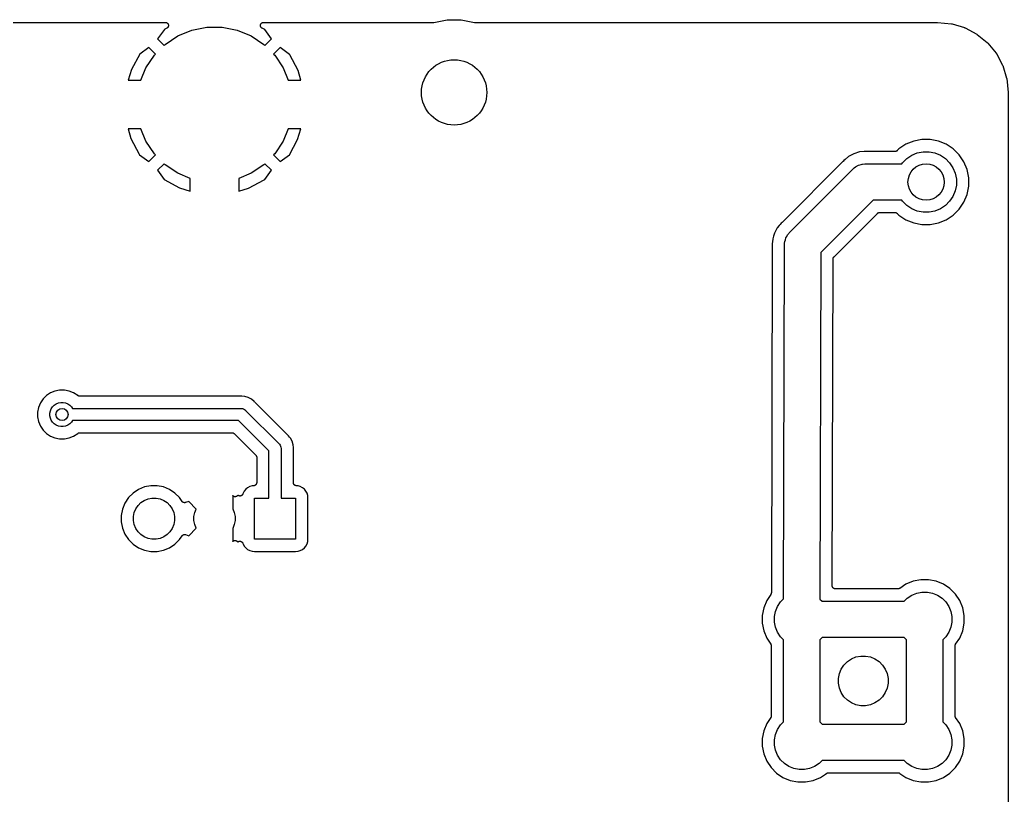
# Model space of a CAD drawing. Extents: x 60.5 to 144.4, y -115.5 to -60.5.
# Drawn here: x 103.55 to 144.39, y -92.52 to -60.5 of the extents above; entities that cross this region are included whole.
import ezdxf

# ---------------------------------------------------------------- set-up
doc = ezdxf.new("R2010")
doc.units = 0
doc.header["$MEASUREMENT"] = 0
doc.layers.add('BLACK', color=7, linetype='CONTINUOUS')

msp = doc.modelspace()

# ---------------------------------------------------------------- linework, layer by layer
at = {"layer": 'BLACK', "linetype": 'CONTINUOUS'}
for p, q in [((88.6239, -60.608), (109.569, -60.608)), ((109.629, -60.8474), (109.544, -60.8917)), ((109.569, -60.608), (109.571, -60.608)), ((109.571, -60.608), (109.578, -60.6087)), ((109.578, -60.6087), (109.584, -60.6089)), ((109.584, -60.6089), (109.59, -60.6101)), ((109.59, -60.6101), (109.596, -60.6108)), ((109.596, -60.6108), (109.602, -60.6127)), ((109.602, -60.6127), (109.608, -60.6141)), ((109.608, -60.6141), (109.614, -60.6165)), ((109.614, -60.6165), (109.619, -60.6183)), ((109.619, -60.6183), (109.625, -60.6214)), ((109.625, -60.6214), (109.631, -60.624)), ((109.634, -60.8438), (109.629, -60.8474)), ((109.631, -60.624), (109.636, -60.6273)), ((109.64, -60.8408), (109.634, -60.8438)), ((109.636, -60.6273), (109.641, -60.6302)), ((109.644, -60.837), (109.64, -60.8408)), ((109.641, -60.6302), (109.646, -60.6344)), ((109.649, -60.8337), (109.644, -60.837)), ((109.646, -60.6344), (109.651, -60.638)), ((109.654, -60.8292), (109.649, -60.8337)), ((109.651, -60.638), (109.656, -60.6423)), ((109.659, -60.8251), (109.654, -60.8292)), ((109.656, -60.6423), (109.66, -60.6461)), ((109.663, -60.8205), (109.659, -60.8251)), ((109.66, -60.6461), (109.664, -60.6512)), ((109.667, -60.8164), (109.663, -60.8205)), ((109.664, -60.6512), (109.669, -60.6558)), ((109.671, -60.811), (109.667, -60.8164)), ((109.669, -60.6558), (109.672, -60.6608)), ((109.675, -60.806), (109.671, -60.811)), ((109.672, -60.6608), (109.676, -60.6655)), ((109.678, -60.8008), (109.675, -60.806)), ((109.676, -60.6655), (109.679, -60.6712)), ((109.681, -60.7959), (109.678, -60.8008)), ((109.679, -60.6712), (109.682, -60.6766)), ((109.683, -60.7899), (109.681, -60.7959)), ((109.682, -60.6766), (109.684, -60.6821)), ((109.687, -60.7842), (109.683, -60.7899)), ((109.684, -60.6821), (109.687, -60.6874)), ((109.687, -60.6874), (109.689, -60.6936)), ((109.688, -60.7785), (109.687, -60.7842)), ((109.691, -60.7731), (109.688, -60.7785)), ((109.689, -60.6936), (109.691, -60.6996)), ((109.691, -60.6996), (109.693, -60.7055)), ((109.692, -60.7667), (109.691, -60.7731)), ((109.694, -60.7605), (109.692, -60.7667)), ((109.693, -60.7055), (109.694, -60.7112)), ((109.694, -60.7112), (109.695, -60.7177)), ((109.696, -60.7488), (109.694, -60.7546)), ((109.694, -60.7546), (109.694, -60.7605)), ((109.695, -60.7177), (109.696, -60.724)), ((109.696, -60.724), (109.696, -60.73)), ((109.696, -60.73), (109.696, -60.7359)), ((109.696, -60.7359), (109.696, -60.7423)), ((109.696, -60.7423), (109.696, -60.7488)), ((110.667, -60.923), (111.285, -60.8)), ((111.285, -60.8), (111.915, -60.8)), ((111.915, -60.8), (112.533, -60.923)), ((113.497, -60.7341), (113.498, -60.7274)), ((113.497, -60.7398), (113.497, -60.7341)), ((113.497, -60.7454), (113.497, -60.7398)), ((113.499, -60.7521), (113.497, -60.7454)), ((113.498, -60.7207), (113.499, -60.7151)), ((113.498, -60.7274), (113.498, -60.7207)), ((113.499, -60.7095), (113.501, -60.703)), ((113.499, -60.7151), (113.499, -60.7095)), ((113.499, -60.7588), (113.499, -60.7521)), ((113.501, -60.7642), (113.499, -60.7588)), ((113.501, -60.703), (113.503, -60.6964)), ((113.502, -60.7698), (113.501, -60.7642)), ((113.504, -60.7761), (113.502, -60.7698)), ((113.503, -60.6964), (113.505, -60.6912)), ((113.506, -60.7826), (113.504, -60.7761)), ((113.505, -60.6912), (113.507, -60.6858)), ((113.509, -60.7876), (113.506, -60.7826)), ((113.507, -60.6858), (113.51, -60.6799)), ((113.511, -60.7929), (113.509, -60.7876)), ((113.51, -60.6799), (113.513, -60.6736)), ((113.514, -60.7986), (113.511, -60.7929)), ((113.513, -60.6736), (113.516, -60.669)), ((113.518, -60.8045), (113.514, -60.7986)), ((113.516, -60.669), (113.519, -60.664)), ((113.521, -60.809), (113.518, -60.8045)), ((113.519, -60.664), (113.523, -60.6588)), ((113.524, -60.8137), (113.521, -60.809)), ((113.523, -60.6588), (113.527, -60.6532)), ((113.529, -60.8186), (113.524, -60.8137)), ((113.527, -60.6532), (113.531, -60.6493)), ((113.533, -60.8239), (113.529, -60.8186)), ((113.531, -60.6493), (113.534, -60.6449)), ((113.537, -60.8275), (113.533, -60.8239)), ((113.534, -60.6449), (113.54, -60.6406)), ((113.541, -60.8316), (113.537, -60.8275)), ((113.54, -60.6406), (113.544, -60.6359)), ((113.547, -60.8355), (113.541, -60.8316)), ((113.544, -60.6359), (113.549, -60.6328)), ((113.552, -60.8398), (113.547, -60.8355)), ((113.549, -60.6328), (113.554, -60.6292)), ((113.557, -60.8425), (113.552, -60.8398)), ((113.554, -60.6292), (113.56, -60.6261)), ((113.562, -60.8458), (113.557, -60.8425)), ((113.56, -60.6261), (113.565, -60.6224)), ((113.563, -60.8466), (113.562, -60.8458)), ((113.676, -60.9075), (113.563, -60.8466)), ((113.565, -60.6224), (113.57, -60.6202)), ((113.57, -60.6202), (113.575, -60.6176)), ((113.575, -60.6176), (113.582, -60.6156)), ((113.582, -60.6156), (113.588, -60.6131)), ((113.588, -60.6131), (113.594, -60.6121)), ((113.594, -60.6121), (113.599, -60.6104)), ((113.599, -60.6104), (113.606, -60.6098)), ((113.606, -60.6098), (113.613, -60.6085)), ((113.613, -60.6085), (113.618, -60.6086)), ((113.618, -60.6086), (113.624, -60.608)), ((113.624, -60.608), (120.662, -60.608)), ((120.662, -60.608), (121.205, -60.5)), ((121.205, -60.5), (121.795, -60.5)), ((121.795, -60.5), (122.338, -60.608)), ((122.338, -60.608), (141.464, -60.608)), ((141.464, -60.608), (141.466, -60.608)), ((141.466, -60.608), (141.471, -60.6086)), ((141.471, -60.6086), (141.476, -60.6086)), ((141.476, -60.6086), (142.049, -60.6647)), ((142.049, -60.6647), (142.051, -60.6649)), ((142.051, -60.6649), (142.062, -60.6673)), ((142.062, -60.6673), (142.073, -60.6695)), ((142.073, -60.6695), (142.589, -60.8253)), ((142.589, -60.8253), (142.591, -60.8258)), ((142.591, -60.8258), (142.601, -60.8304)), ((142.601, -60.8304), (142.612, -60.8348)), ((142.612, -60.8348), (143.088, -61.0878)), ((109.528, -60.9027), (109.246, -61.2865)), ((109.544, -60.8917), (109.528, -60.9027)), ((109.56, -61.5144), (110.084, -61.1642)), ((110.084, -61.1642), (110.667, -60.923)), ((112.533, -60.923), (113.116, -61.1642)), ((113.116, -61.1642), (113.64, -61.5144)), ((113.954, -61.2865), (113.676, -60.9075)), ((143.088, -61.0878), (143.089, -61.0886)), ((143.089, -61.0886), (143.099, -61.0951)), ((143.099, -61.0951), (143.108, -61.1015)), ((143.108, -61.1015), (143.526, -61.4421)), ((108.886, -61.6457), (108.508, -61.9244)), ((109.158, -61.9169), (108.886, -61.6457)), ((109.246, -61.2865), (109.517, -61.5577)), ((109.517, -61.5577), (109.56, -61.5144)), ((113.64, -61.5144), (113.683, -61.5577)), ((113.683, -61.5577), (113.954, -61.2865)), ((114.314, -61.6457), (114.042, -61.9169)), ((114.697, -61.928), (114.314, -61.6457)), ((143.526, -61.4421), (143.527, -61.4433)), ((143.527, -61.4433), (143.536, -61.4515)), ((143.536, -61.4515), (143.544, -61.4596)), ((143.544, -61.4596), (143.887, -61.8748)), ((108.508, -61.9244), (108.167, -62.5525)), ((108.764, -62.4842), (109.114, -61.9601)), ((109.114, -61.9601), (109.158, -61.9169)), ((114.042, -61.9169), (114.086, -61.9601)), ((114.086, -61.9601), (114.436, -62.4842)), ((114.708, -61.9444), (114.697, -61.928)), ((115.051, -62.5959), (114.708, -61.9444)), ((143.887, -61.8748), (143.887, -61.8748)), ((143.887, -61.8748), (143.887, -61.8749)), ((143.887, -61.8749), (143.888, -61.8762)), ((143.888, -61.8762), (143.895, -61.8859)), ((143.895, -61.8859), (143.901, -61.8954)), ((143.901, -61.8954), (144.157, -62.3695)), ((144.157, -62.3695), (144.158, -62.371)), ((144.158, -62.371), (144.163, -62.3818)), ((144.163, -62.3818), (144.167, -62.3923)), ((144.167, -62.3923), (144.326, -62.9072)), ((108.167, -62.5525), (108.028, -63)), ((108.551, -63), (108.764, -62.4842)), ((114.436, -62.4842), (114.649, -63)), ((115.171, -63), (115.051, -62.5959)), ((108.028, -63), (108.551, -63)), ((114.649, -63), (115.171, -63)), ((144.326, -62.9072), (144.327, -62.9089)), ((144.327, -62.9089), (144.329, -62.9202)), ((144.329, -62.9202), (144.331, -62.9315)), ((144.331, -62.9315), (144.391, -63.5016)), ((144.391, -63.5016), (144.391, -63.5034)), ((144.391, -63.5034), (144.391, -63.5092)), ((144.391, -63.5092), (144.392, -63.5149)), ((144.392, -63.5149), (144.392, -112.464)), ((108.029, -65), (108.149, -65.4041)), ((108.551, -65), (108.029, -65)), ((108.764, -65.5158), (108.551, -65)), ((114.649, -65), (114.436, -65.5158)), ((115.172, -65), (114.649, -65)), ((115.033, -65.4475), (115.172, -65)), ((108.149, -65.4041), (108.492, -66.0556)), ((109.114, -66.0399), (108.764, -65.5158)), ((114.436, -65.5158), (114.086, -66.0399)), ((114.692, -66.0756), (115.033, -65.4475)), ((140.167, -65.6421), (139.879, -65.8345)), ((140.487, -65.5096), (140.167, -65.6421)), ((140.827, -65.442), (140.487, -65.5096)), ((141.173, -65.442), (140.827, -65.442)), ((141.513, -65.5096), (141.173, -65.442)), ((141.833, -65.6421), (141.513, -65.5096)), ((142.121, -65.8345), (141.833, -65.6421)), ((108.492, -66.0556), (108.503, -66.072)), ((108.503, -66.072), (108.886, -66.3543)), ((108.886, -66.3543), (109.158, -66.0831)), ((109.158, -66.0831), (109.114, -66.0399)), ((114.086, -66.0399), (114.042, -66.0831)), ((114.042, -66.0831), (114.314, -66.3543)), ((114.314, -66.3543), (114.692, -66.0756)), ((137.798, -66.1489), (137.649, -66.2707)), ((138.016, -66.0321), (137.798, -66.1489)), ((138.253, -65.9602), (138.016, -66.0321)), ((138.444, -65.9414), (138.253, -65.9602)), ((138.5, -65.9359), (138.444, -65.9414)), ((138.444, -65.9414), (138.444, -65.9414)), ((138.444, -65.9414), (138.444, -65.9414)), ((138.556, -65.9414), (138.5, -65.9359)), ((138.561, -65.9414), (138.556, -65.9414)), ((138.566, -65.942), (138.561, -65.9414)), ((138.568, -65.942), (138.566, -65.942)), ((139.719, -65.942), (138.568, -65.942)), ((139.731, -65.9409), (139.719, -65.942)), ((139.743, -65.9398), (139.731, -65.9409)), ((139.744, -65.9396), (139.743, -65.9396)), ((139.743, -65.9396), (139.743, -65.9398)), ((139.755, -65.9362), (139.744, -65.9396)), ((139.766, -65.9329), (139.755, -65.9362)), ((139.767, -65.9326), (139.766, -65.9329)), ((139.768, -65.9324), (139.767, -65.9326)), ((139.778, -65.9269), (139.768, -65.9324)), ((139.788, -65.9215), (139.778, -65.9269)), ((139.789, -65.9211), (139.788, -65.9215)), ((139.799, -65.9134), (139.789, -65.9208)), ((139.789, -65.9208), (139.789, -65.9211)), ((139.808, -65.906), (139.799, -65.9134)), ((139.809, -65.9051), (139.808, -65.906)), ((139.879, -65.8345), (139.809, -65.9048)), ((139.809, -65.9048), (139.809, -65.9051)), ((139.809, -65.9051), (139.809, -65.9051)), ((139.809, -65.9051), (139.809, -65.9051)), ((140.203, -66.2291), (140.408, -66.0923)), ((140.408, -66.0923), (140.635, -65.998)), ((140.635, -65.998), (140.877, -65.95)), ((140.877, -65.95), (141.123, -65.95)), ((141.123, -65.95), (141.365, -65.998)), ((141.365, -65.998), (141.592, -66.0923)), ((141.592, -66.0923), (141.797, -66.2291)), ((142.366, -66.0793), (142.121, -65.8345)), ((142.558, -66.3673), (142.366, -66.0793)), ((109.517, -66.4423), (109.246, -66.7135)), ((109.56, -66.4856), (109.517, -66.4423)), ((110.084, -66.8358), (109.56, -66.4856)), ((113.64, -66.4856), (113.116, -66.8358)), ((113.683, -66.4423), (113.64, -66.4856)), ((113.954, -66.7135), (113.683, -66.4423)), ((137.562, -66.3586), (135.06, -68.8611)), ((137.566, -66.3544), (137.562, -66.3586)), ((137.57, -66.3507), (137.566, -66.3544)), ((137.571, -66.3493), (137.57, -66.3507)), ((137.606, -66.3062), (137.571, -66.3493)), ((137.649, -66.2707), (137.606, -66.3062)), ((137.649, -66.2707), (137.649, -66.2707)), ((138.081, -66.5734), (138.212, -66.5037)), ((138.212, -66.5037), (138.32, -66.4708)), ((138.32, -66.4708), (138.353, -66.4609)), ((138.353, -66.4609), (138.368, -66.4594)), ((138.368, -66.4594), (138.463, -66.45)), ((138.463, -66.45), (138.5, -66.4464)), ((138.463, -66.45), (138.463, -66.45)), ((138.5, -66.4464), (138.537, -66.45)), ((138.537, -66.45), (139.998, -66.45)), ((139.998, -66.45), (140.029, -66.4032)), ((140.029, -66.4032), (140.203, -66.2291)), ((141.797, -66.2291), (141.971, -66.4032)), ((141.971, -66.4032), (142.108, -66.6079)), ((142.69, -66.6872), (142.558, -66.3673)), ((109.246, -66.7135), (109.524, -67.0924)), ((110.6, -67.0494), (110.084, -66.8358)), ((113.116, -66.8358), (112.6, -67.0494)), ((113.672, -67.0973), (113.954, -66.7135)), ((135.396, -69.2429), (137.944, -66.6957)), ((137.944, -66.6957), (137.967, -66.6671)), ((137.967, -66.6671), (138, -66.6403)), ((138, -66.6403), (138.031, -66.6145)), ((138.031, -66.6145), (138.081, -66.5734)), ((142.108, -66.6079), (142.202, -66.8354)), ((142.202, -66.8354), (142.25, -67.0769)), ((142.758, -67.0269), (142.69, -66.6872)), ((109.524, -67.0924), (110.152, -67.4333)), ((110.6, -67.5721), (110.6, -67.0494)), ((112.6, -67.0494), (112.6, -67.5711)), ((113.004, -67.4512), (113.656, -67.1083)), ((113.656, -67.1083), (113.672, -67.0973)), ((142.25, -67.3231), (142.202, -67.5646)), ((142.25, -67.0769), (142.25, -67.3231)), ((142.69, -67.7128), (142.758, -67.3731)), ((142.758, -67.3731), (142.758, -67.0269)), ((110.152, -67.4333), (110.6, -67.5721)), ((112.6, -67.5711), (113.004, -67.4512)), ((142.202, -67.5646), (142.108, -67.7921)), ((142.558, -68.0327), (142.69, -67.7128)), ((138.811, -67.95), (136.649, -70.1115)), ((139.998, -67.95), (138.811, -67.95)), ((140.029, -67.9968), (139.998, -67.95)), ((140.203, -68.1709), (140.029, -67.9968)), ((140.408, -68.3077), (140.203, -68.1709)), ((141.797, -68.1709), (141.592, -68.3077)), ((141.971, -67.9968), (141.797, -68.1709)), ((142.108, -67.7921), (141.971, -67.9968)), ((142.366, -68.3207), (142.558, -68.0327)), ((137.194, -70.2854), (138.984, -68.4952)), ((138.984, -68.4949), (138.985, -68.494)), ((138.984, -68.4952), (138.984, -68.4949)), ((138.984, -68.4949), (138.984, -68.4949)), ((138.984, -68.4949), (138.984, -68.4949)), ((138.985, -68.494), (138.994, -68.4866)), ((138.994, -68.4866), (139.003, -68.4792)), ((139.003, -68.4792), (139.004, -68.4789)), ((139.004, -68.4789), (139.005, -68.4785)), ((139.005, -68.4785), (139.015, -68.4731)), ((139.015, -68.4731), (139.025, -68.4676)), ((139.025, -68.4676), (139.026, -68.4674)), ((139.026, -68.4674), (139.027, -68.4671)), ((139.027, -68.4671), (139.038, -68.4638)), ((139.038, -68.4638), (139.049, -68.4604)), ((139.049, -68.4604), (139.05, -68.4604)), ((139.05, -68.4602), (139.062, -68.4591)), ((139.05, -68.4604), (139.05, -68.4602)), ((139.062, -68.4591), (139.074, -68.458)), ((139.074, -68.458), (139.719, -68.458)), ((139.719, -68.458), (139.72, -68.458)), ((139.72, -68.458), (139.72, -68.458)), ((139.72, -68.458), (139.72, -68.458)), ((139.72, -68.458), (139.721, -68.458)), ((139.721, -68.458), (139.733, -68.4593)), ((139.733, -68.4593), (139.744, -68.4605)), ((139.744, -68.4605), (139.745, -68.4607)), ((139.745, -68.4607), (139.746, -68.4608)), ((139.746, -68.4608), (139.757, -68.4643)), ((139.757, -68.4643), (139.768, -68.4678)), ((139.768, -68.4678), (139.769, -68.4681)), ((139.769, -68.4681), (139.769, -68.4683)), ((139.769, -68.4683), (139.78, -68.4739)), ((139.78, -68.4739), (139.79, -68.4795)), ((139.79, -68.4795), (139.79, -68.4799)), ((139.79, -68.4799), (139.791, -68.4802)), ((139.791, -68.4802), (139.8, -68.4877)), ((139.8, -68.4877), (139.809, -68.4952)), ((139.809, -68.4952), (139.879, -68.5655)), ((139.879, -68.5655), (140.167, -68.7579)), ((140.635, -68.402), (140.408, -68.3077)), ((140.877, -68.45), (140.635, -68.402)), ((141.123, -68.45), (140.877, -68.45)), ((141.365, -68.402), (141.123, -68.45)), ((141.592, -68.3077), (141.365, -68.402)), ((141.833, -68.7579), (142.121, -68.5655)), ((142.121, -68.5655), (142.366, -68.3207)), ((134.928, -69.0008), (134.85, -69.0963)), ((134.929, -69.0006), (134.928, -69.0008)), ((134.928, -69.0008), (134.928, -69.0008)), ((134.97, -68.9507), (134.929, -69.0006)), ((134.971, -68.9497), (134.97, -68.9507)), ((134.972, -68.9483), (134.971, -68.9497)), ((135.008, -68.9038), (134.972, -68.9483)), ((135.05, -68.8697), (135.008, -68.9038)), ((135.054, -68.8658), (135.05, -68.8697)), ((135.059, -68.8623), (135.054, -68.8658)), ((135.06, -68.8611), (135.059, -68.8623)), ((140.167, -68.7579), (140.487, -68.8904)), ((140.487, -68.8904), (140.827, -68.958)), ((140.827, -68.958), (141.173, -68.958)), ((141.173, -68.958), (141.513, -68.8904)), ((141.513, -68.8904), (141.833, -68.7579)), ((134.733, -69.3147), (134.697, -69.4334)), ((134.791, -69.2057), (134.733, -69.3147)), ((134.85, -69.0963), (134.791, -69.2054)), ((134.791, -69.2054), (134.791, -69.2057)), ((134.791, -69.2057), (134.791, -69.2057)), ((135.239, -69.4455), (135.273, -69.3813)), ((135.273, -69.3813), (135.274, -69.3806)), ((135.274, -69.3797), (135.321, -69.3234)), ((135.274, -69.3806), (135.274, -69.3797)), ((135.321, -69.3234), (135.344, -69.2957)), ((135.344, -69.295), (135.368, -69.2657)), ((135.344, -69.2957), (135.344, -69.295)), ((135.368, -69.2657), (135.396, -69.2429)), ((134.642, -69.7426), (134.636, -69.8)), ((134.636, -69.8), (134.641, -69.8538)), ((134.648, -69.6753), (134.642, -69.7409)), ((134.642, -69.7409), (134.642, -69.7426)), ((134.66, -69.5518), (134.648, -69.6749)), ((134.648, -69.6749), (134.648, -69.6752)), ((134.648, -69.6752), (134.648, -69.6753)), ((134.697, -69.4337), (134.66, -69.5518)), ((134.697, -69.4334), (134.697, -69.4337)), ((134.697, -69.4337), (134.697, -69.4337)), ((135.146, -69.8), (135.15, -69.7622)), ((135.15, -69.8359), (135.146, -69.8)), ((135.15, -69.7612), (135.154, -69.7254)), ((135.15, -69.7622), (135.15, -69.7612)), ((135.154, -69.7254), (135.161, -69.653)), ((135.161, -69.6511), (135.183, -69.5814)), ((135.161, -69.652), (135.161, -69.6511)), ((135.161, -69.653), (135.161, -69.652)), ((135.183, -69.5814), (135.204, -69.5116)), ((135.204, -69.5098), (135.239, -69.4455)), ((135.204, -69.5107), (135.204, -69.5098)), ((135.204, -69.5116), (135.204, -69.5107)), ((134.642, -69.8666), (134.605, -84.161)), ((134.641, -69.8538), (134.641, -69.8556)), ((134.641, -69.8556), (134.641, -69.8611)), ((134.641, -69.8611), (134.642, -69.8666)), ((135.112, -84.4168), (135.15, -69.8359)), ((136.649, -70.1115), (136.612, -84.4212)), ((137.122, -83.8747), (137.157, -70.3748)), ((137.157, -70.3731), (137.158, -70.3616)), ((137.157, -70.3748), (137.157, -70.3731)), ((137.158, -70.3616), (137.159, -70.3501)), ((137.159, -70.3484), (137.163, -70.3374)), ((137.159, -70.3493), (137.159, -70.3484)), ((137.159, -70.3501), (137.159, -70.3493)), ((137.163, -70.3374), (137.166, -70.3264)), ((137.166, -70.3264), (137.167, -70.3256)), ((137.167, -70.3248), (137.173, -70.3147)), ((137.167, -70.3256), (137.167, -70.3248)), ((137.173, -70.3147), (137.178, -70.3045)), ((137.178, -70.3045), (137.179, -70.3039)), ((137.179, -70.3031), (137.186, -70.2943)), ((137.179, -70.3039), (137.179, -70.3031)), ((137.186, -70.2943), (137.194, -70.2854)), ((104.823, -75.9067), (104.657, -76.017)), ((105.006, -75.8307), (104.823, -75.9067)), ((105.201, -75.792), (105.006, -75.8307)), ((105.399, -75.792), (105.201, -75.792)), ((105.594, -75.8307), (105.399, -75.792)), ((105.777, -75.9067), (105.594, -75.8307)), ((105.948, -76.0206), (105.777, -75.9067)), ((104.407, -76.3225), (104.331, -76.506)), ((104.517, -76.1574), (104.407, -76.3225)), ((104.657, -76.017), (104.517, -76.1574)), ((104.981, -76.4116), (105.063, -76.3569)), ((105.063, -76.3569), (105.154, -76.3192)), ((105.154, -76.3192), (105.251, -76.3)), ((105.251, -76.3), (105.349, -76.3)), ((105.349, -76.3), (105.446, -76.3192)), ((105.446, -76.3192), (105.537, -76.3569)), ((105.537, -76.3569), (105.619, -76.4116)), ((105.958, -76.0261), (105.948, -76.0206)), ((105.968, -76.0317), (105.958, -76.0261)), ((105.969, -76.0319), (105.968, -76.0317)), ((105.97, -76.0323), (105.969, -76.0319)), ((105.981, -76.0357), (105.97, -76.0323)), ((105.992, -76.0392), (105.981, -76.0357)), ((105.993, -76.0393), (105.992, -76.0392)), ((105.993, -76.0395), (105.993, -76.0393)), ((106.005, -76.0407), (105.993, -76.0395)), ((106.017, -76.042), (106.005, -76.0407)), ((106.018, -76.042), (106.017, -76.042)), ((112.657, -76.042), (106.018, -76.042)), ((106.018, -76.042), (106.018, -76.042)), ((106.018, -76.042), (106.018, -76.042)), ((106.018, -76.042), (106.018, -76.042)), ((112.662, -76.0415), (112.657, -76.042)), ((112.667, -76.0416), (112.662, -76.0415)), ((112.669, -76.0414), (112.667, -76.0416)), ((112.7, -76.0383), (112.669, -76.0414)), ((112.731, -76.0414), (112.7, -76.0383)), ((112.849, -76.053), (112.731, -76.0414)), ((112.731, -76.0414), (112.731, -76.0414)), ((112.991, -76.0963), (112.849, -76.053)), ((113.123, -76.1667), (112.991, -76.0963)), ((113.239, -76.2614), (113.123, -76.1667)), ((113.258, -76.2855), (113.239, -76.2614)), ((113.262, -76.2893), (113.258, -76.2855)), ((113.265, -76.2935), (113.262, -76.2893)), ((113.267, -76.2948), (113.265, -76.2935)), ((114.605, -77.6333), (113.267, -76.2948)), ((104.331, -76.506), (104.292, -76.7007)), ((104.292, -76.7007), (104.292, -76.8993)), ((104.8, -76.7508), (104.819, -76.6542)), ((104.8, -76.8492), (104.8, -76.7508)), ((104.819, -76.6542), (104.857, -76.5632)), ((104.857, -76.5632), (104.912, -76.4813)), ((104.912, -76.4813), (104.981, -76.4116)), ((105.619, -76.4116), (105.688, -76.4813)), ((105.688, -76.4813), (105.734, -76.55)), ((105.734, -76.55), (112.688, -76.55)), ((112.688, -76.55), (112.7, -76.5488)), ((112.7, -76.5488), (112.712, -76.55)), ((112.712, -76.55), (112.749, -76.5536)), ((112.749, -76.5536), (112.796, -76.5679)), ((112.796, -76.5679), (112.84, -76.5911)), ((112.84, -76.5911), (112.878, -76.6224)), ((112.878, -76.6224), (112.885, -76.6319)), ((112.885, -76.6319), (114.268, -78.0145)), ((104.292, -76.8993), (104.331, -77.094)), ((104.331, -77.094), (104.407, -77.2775)), ((104.819, -76.9458), (104.8, -76.8492)), ((104.857, -77.0368), (104.819, -76.9458)), ((104.912, -77.1187), (104.857, -77.0368)), ((104.981, -77.1884), (104.912, -77.1187)), ((105.688, -77.1187), (105.619, -77.1884)), ((105.734, -77.05), (105.688, -77.1187)), ((112.596, -77.05), (105.734, -77.05)), ((113.85, -78.3036), (112.596, -77.05)), ((104.407, -77.2775), (104.517, -77.4426)), ((104.517, -77.4426), (104.657, -77.583)), ((104.657, -77.583), (104.823, -77.6933)), ((105.063, -77.2431), (104.981, -77.1884)), ((105.154, -77.2808), (105.063, -77.2431)), ((105.251, -77.3), (105.154, -77.2808)), ((105.349, -77.3), (105.251, -77.3)), ((105.446, -77.2808), (105.349, -77.3)), ((105.537, -77.2431), (105.446, -77.2808)), ((105.619, -77.1884), (105.537, -77.2431)), ((105.777, -77.6933), (105.948, -77.5794)), ((105.948, -77.5792), (105.949, -77.5784)), ((105.948, -77.5794), (105.948, -77.5792)), ((105.948, -77.5792), (105.948, -77.5792)), ((105.948, -77.5792), (105.948, -77.5792)), ((105.949, -77.5784), (105.96, -77.5731)), ((105.96, -77.5731), (105.97, -77.5676)), ((105.97, -77.5676), (105.971, -77.5674)), ((105.971, -77.567), (105.983, -77.5638)), ((105.971, -77.5674), (105.971, -77.567)), ((105.983, -77.5638), (105.994, -77.5604)), ((105.994, -77.5604), (105.995, -77.5603)), ((105.995, -77.5601), (106.007, -77.5591)), ((105.995, -77.5603), (105.995, -77.5601)), ((106.007, -77.5591), (106.018, -77.558)), ((106.018, -77.558), (112.333, -77.558)), ((112.333, -77.558), (112.334, -77.558)), ((112.334, -77.558), (112.334, -77.558)), ((112.334, -77.558), (112.334, -77.558)), ((112.334, -77.558), (112.335, -77.558)), ((112.335, -77.558), (112.347, -77.5593)), ((112.347, -77.5593), (112.359, -77.5605)), ((112.359, -77.5605), (112.359, -77.5607)), ((112.359, -77.5607), (112.36, -77.5608)), ((112.36, -77.5608), (112.371, -77.5643)), ((112.371, -77.5643), (112.382, -77.5678)), ((112.382, -77.5678), (112.383, -77.5681)), ((112.383, -77.5681), (112.383, -77.5683)), ((112.383, -77.5683), (112.394, -77.5739)), ((112.394, -77.5739), (112.404, -77.5795)), ((112.404, -77.5795), (112.405, -77.5799)), ((112.405, -77.5799), (112.405, -77.5802)), ((112.405, -77.5802), (112.414, -77.5877)), ((112.414, -77.5877), (112.423, -77.5952)), ((104.823, -77.6933), (105.006, -77.7693)), ((105.006, -77.7693), (105.201, -77.808)), ((105.201, -77.808), (105.399, -77.808)), ((105.399, -77.808), (105.594, -77.7693)), ((105.594, -77.7693), (105.777, -77.6933)), ((112.423, -77.5952), (113.305, -78.4768)), ((114.609, -77.6367), (114.605, -77.6333)), ((114.613, -77.6405), (114.609, -77.6367)), ((114.614, -77.6416), (114.613, -77.6405)), ((114.639, -77.6614), (114.614, -77.6416)), ((114.658, -77.6855), (114.639, -77.6614)), ((114.701, -77.7371), (114.658, -77.6855)), ((114.658, -77.6855), (114.658, -77.6855)), ((114.733, -77.7768), (114.701, -77.7371)), ((114.804, -77.9085), (114.733, -77.7768)), ((114.847, -78.0514), (114.804, -77.9085)), ((113.85, -80.25), (113.85, -78.3036)), ((114.268, -78.0145), (114.278, -78.0224)), ((114.278, -78.0224), (114.309, -78.0604)), ((114.309, -78.0604), (114.316, -78.0735)), ((114.316, -78.0735), (114.332, -78.1039)), ((114.332, -78.1039), (114.346, -78.151)), ((114.346, -78.151), (114.351, -78.2)), ((114.351, -78.2), (114.35, -78.2123)), ((114.35, -78.2123), (114.35, -80.25)), ((114.859, -78.1687), (114.847, -78.0514)), ((114.858, -78.2417), (114.859, -78.2364)), ((114.858, -78.2435), (114.858, -78.2417)), ((114.858, -79.6154), (114.858, -78.2435)), ((114.859, -78.169), (114.859, -78.1687)), ((114.862, -78.2), (114.859, -78.169)), ((114.859, -78.231), (114.862, -78.2)), ((114.859, -78.2364), (114.859, -78.231)), ((113.305, -78.4768), (113.305, -78.4771)), ((113.305, -78.4771), (113.305, -78.4771)), ((113.305, -78.4771), (113.305, -78.4771)), ((113.305, -78.4771), (113.306, -78.478)), ((113.306, -78.478), (113.313, -78.4872)), ((113.313, -78.4872), (113.321, -78.4963)), ((113.321, -78.4963), (113.321, -78.4969)), ((113.321, -78.4969), (113.322, -78.4974)), ((113.322, -78.4974), (113.327, -78.5078)), ((113.327, -78.5078), (113.332, -78.5182)), ((113.332, -78.5182), (113.333, -78.5188)), ((113.333, -78.5188), (113.333, -78.5194)), ((113.333, -78.5194), (113.336, -78.5307)), ((113.336, -78.5307), (113.34, -78.5419)), ((113.34, -78.5419), (113.34, -78.5426)), ((113.34, -78.5426), (113.34, -78.5432)), ((113.34, -78.5432), (113.341, -78.5549)), ((113.341, -78.5549), (113.342, -78.5666)), ((113.342, -78.5666), (113.342, -79.6154)), ((113.341, -79.6286), (113.34, -79.6351)), ((113.342, -79.6171), (113.341, -79.6229)), ((113.341, -79.6229), (113.341, -79.6286)), ((113.342, -79.6154), (113.342, -79.6171)), ((114.859, -79.6211), (114.858, -79.6154)), ((114.859, -79.6268), (114.859, -79.6211)), ((114.86, -79.6334), (114.859, -79.6268)), ((114.86, -79.64), (114.86, -79.6334)), ((108.457, -79.8966), (108.234, -80.0452)), ((108.704, -79.7942), (108.457, -79.8966)), ((108.966, -79.742), (108.704, -79.7942)), ((109.234, -79.742), (108.966, -79.742)), ((109.496, -79.7942), (109.234, -79.742)), ((109.743, -79.8966), (109.496, -79.7942)), ((109.966, -80.0452), (109.743, -79.8966)), ((112.826, -79.9664), (112.778, -80.0547)), ((112.889, -79.8891), (112.826, -79.9664)), ((112.966, -79.8256), (112.889, -79.8891)), ((113.055, -79.7784), (112.966, -79.8256)), ((113.15, -79.7493), (113.055, -79.7784)), ((113.227, -79.7418), (113.15, -79.7493)), ((113.233, -79.7406), (113.227, -79.7418)), ((113.239, -79.7401), (113.233, -79.7406)), ((113.245, -79.7382), (113.239, -79.7401)), ((113.252, -79.7369), (113.245, -79.7382)), ((113.257, -79.7347), (113.252, -79.7369)), ((113.263, -79.7331), (113.257, -79.7347)), ((113.268, -79.73), (113.263, -79.7331)), ((113.275, -79.7275), (113.268, -79.73)), ((113.279, -79.7243), (113.275, -79.7275)), ((113.285, -79.7216), (113.279, -79.7243)), ((113.29, -79.7175), (113.285, -79.7216)), ((113.295, -79.7138), (113.29, -79.7175)), ((113.299, -79.7097), (113.295, -79.7138)), ((113.304, -79.7061), (113.299, -79.7097)), ((113.308, -79.701), (113.304, -79.7061)), ((113.313, -79.6963), (113.308, -79.701)), ((113.316, -79.6915), (113.313, -79.6963)), ((113.32, -79.6871), (113.316, -79.6915)), ((113.323, -79.6813), (113.32, -79.6871)), ((113.327, -79.6757), (113.323, -79.6813)), ((113.329, -79.6704), (113.327, -79.6757)), ((113.332, -79.6654), (113.329, -79.6704)), ((113.334, -79.659), (113.332, -79.6654)), ((113.336, -79.6529), (113.334, -79.659)), ((113.337, -79.6473), (113.336, -79.6529)), ((113.339, -79.6418), (113.337, -79.6473)), ((113.34, -79.6351), (113.339, -79.6418)), ((114.862, -79.6455), (114.86, -79.64)), ((114.863, -79.6512), (114.862, -79.6455)), ((114.866, -79.6574), (114.863, -79.6512)), ((114.868, -79.6638), (114.866, -79.6574)), ((114.87, -79.6688), (114.868, -79.6638)), ((114.872, -79.6742), (114.87, -79.6688)), ((114.876, -79.6798), (114.872, -79.6742)), ((114.879, -79.6857), (114.876, -79.6798)), ((114.883, -79.6901), (114.879, -79.6857)), ((114.886, -79.6949), (114.883, -79.6901)), ((114.891, -79.6997), (114.886, -79.6949)), ((114.895, -79.7049), (114.891, -79.6997)), ((114.899, -79.7085), (114.895, -79.7049)), ((114.903, -79.7126), (114.899, -79.7085)), ((114.909, -79.7164), (114.903, -79.7126)), ((114.914, -79.7207), (114.909, -79.7164)), ((114.919, -79.7234), (114.914, -79.7207)), ((114.924, -79.7266), (114.919, -79.7234)), ((114.93, -79.7293), (114.924, -79.7266)), ((114.936, -79.7325), (114.93, -79.7293)), ((114.941, -79.7341), (114.936, -79.7325)), ((114.947, -79.7364), (114.941, -79.7341)), ((114.953, -79.7378), (114.947, -79.7364)), ((114.959, -79.7398), (114.953, -79.7378)), ((114.965, -79.7404), (114.959, -79.7398)), ((114.971, -79.7416), (114.965, -79.7404)), ((114.973, -79.7418), (114.971, -79.7416)), ((115.05, -79.7493), (114.973, -79.7418)), ((115.145, -79.7784), (115.05, -79.7493)), ((115.234, -79.8256), (115.145, -79.7784)), ((115.311, -79.8891), (115.234, -79.8256)), ((115.374, -79.9664), (115.311, -79.8891)), ((115.422, -80.0547), (115.374, -79.9664)), ((108.045, -80.2343), (107.897, -80.4567)), ((108.234, -80.0452), (108.045, -80.2343)), ((108.44, -80.5582), (108.558, -80.4398)), ((108.558, -80.4398), (108.697, -80.3467)), ((108.697, -80.3467), (108.852, -80.2827)), ((108.852, -80.2827), (109.016, -80.25)), ((109.016, -80.25), (109.184, -80.25)), ((109.184, -80.25), (109.348, -80.2827)), ((109.348, -80.2827), (109.503, -80.3467)), ((109.503, -80.3467), (109.642, -80.4398)), ((109.642, -80.4398), (109.76, -80.5582)), ((110.155, -80.2343), (109.966, -80.0452)), ((110.257, -80.387), (110.155, -80.2343)), ((110.261, -80.3917), (110.257, -80.387)), ((110.264, -80.3969), (110.261, -80.3917)), ((110.269, -80.4013), (110.264, -80.3969)), ((110.273, -80.4061), (110.269, -80.4013)), ((110.277, -80.4101), (110.273, -80.4061)), ((110.282, -80.4144), (110.277, -80.4101)), ((110.287, -80.4179), (110.282, -80.4144)), ((110.292, -80.4219), (110.287, -80.4179)), ((110.297, -80.4248), (110.292, -80.4219)), ((110.302, -80.4282), (110.297, -80.4248)), ((110.308, -80.4307), (110.302, -80.4282)), ((110.314, -80.4336), (110.308, -80.4307)), ((110.319, -80.4354), (110.314, -80.4336)), ((110.325, -80.4378), (110.319, -80.4354)), ((110.331, -80.439), (110.325, -80.4378)), ((110.337, -80.4409), (110.331, -80.439)), ((110.343, -80.4415), (110.337, -80.4409)), ((110.349, -80.4427), (110.343, -80.4415)), ((110.356, -80.4428), (110.349, -80.4427)), ((110.362, -80.4434), (110.356, -80.4428)), ((110.368, -80.4428), (110.362, -80.4434)), ((110.374, -80.4429), (110.368, -80.4428)), ((110.38, -80.4417), (110.374, -80.4429)), ((110.387, -80.4411), (110.38, -80.4417)), ((110.392, -80.4393), (110.387, -80.4411)), ((110.399, -80.4382), (110.392, -80.4393)), ((110.4, -80.4377), (110.399, -80.4382)), ((110.536, -80.3953), (110.4, -80.4377)), ((110.844, -80.7034), (110.536, -80.3953)), ((112.351, -80.1527), (112.35, -80.1511)), ((112.35, -80.1511), (112.35, -80.6925)), ((112.355, -80.1566), (112.351, -80.1527)), ((112.358, -80.1608), (112.355, -80.1566)), ((112.364, -80.1653), (112.358, -80.1608)), ((112.369, -80.1702), (112.364, -80.1653)), ((112.373, -80.1732), (112.369, -80.1702)), ((112.377, -80.1766), (112.373, -80.1732)), ((112.384, -80.18), (112.377, -80.1766)), ((112.389, -80.1839), (112.384, -80.18)), ((112.394, -80.1859), (112.389, -80.1839)), ((112.399, -80.1885), (112.394, -80.1859)), ((112.406, -80.1906), (112.399, -80.1885)), ((112.412, -80.1933), (112.406, -80.1906)), ((112.418, -80.1943), (112.412, -80.1933)), ((112.423, -80.1959), (112.418, -80.1943)), ((112.43, -80.1967), (112.423, -80.1959)), ((112.437, -80.198), (112.43, -80.1967)), ((112.442, -80.198), (112.437, -80.198)), ((112.447, -80.1986), (112.442, -80.198)), ((112.454, -80.198), (112.447, -80.1986)), ((112.461, -80.198), (112.454, -80.198)), ((112.467, -80.1969), (112.461, -80.198)), ((112.472, -80.1964), (112.467, -80.1969)), ((112.479, -80.1945), (112.472, -80.1964)), ((112.486, -80.1931), (112.479, -80.1945)), ((112.491, -80.191), (112.486, -80.1931)), ((112.496, -80.1895), (112.491, -80.191)), ((112.502, -80.1863), (112.496, -80.1895)), ((112.509, -80.1836), (112.502, -80.1863)), ((112.513, -80.1806), (112.509, -80.1836)), ((112.518, -80.1781), (112.513, -80.1806)), ((112.523, -80.1737), (112.518, -80.1781)), ((112.529, -80.1699), (112.523, -80.1737)), ((112.533, -80.166), (112.529, -80.1699)), ((112.537, -80.1626), (112.533, -80.166)), ((112.539, -80.1614), (112.537, -80.1626)), ((112.565, -80.1347), (112.539, -80.1614)), ((112.569, -80.1383), (112.565, -80.1347)), ((112.574, -80.142), (112.569, -80.1383)), ((112.579, -80.1461), (112.574, -80.142)), ((112.585, -80.1489), (112.579, -80.1461)), ((112.589, -80.1522), (112.585, -80.1489)), ((112.595, -80.1547), (112.589, -80.1522)), ((112.601, -80.1578), (112.595, -80.1547)), ((112.607, -80.1595), (112.601, -80.1578)), ((112.612, -80.1618), (112.607, -80.1595)), ((112.619, -80.1631), (112.612, -80.1618)), ((112.625, -80.1651), (112.619, -80.1631)), ((112.631, -80.1657), (112.625, -80.1651)), ((112.637, -80.1668), (112.631, -80.1657)), ((112.643, -80.1669), (112.637, -80.1668)), ((112.65, -80.1676), (112.643, -80.1669)), ((112.655, -80.167), (112.65, -80.1676)), ((112.661, -80.1671), (112.655, -80.167)), ((112.668, -80.1658), (112.661, -80.1671)), ((112.674, -80.1652), (112.668, -80.1658)), ((112.68, -80.1635), (112.674, -80.1652)), ((112.686, -80.1624), (112.68, -80.1635)), ((112.692, -80.16), (112.686, -80.1624)), ((112.698, -80.1581), (112.692, -80.16)), ((112.703, -80.1554), (112.698, -80.1581)), ((112.709, -80.1532), (112.703, -80.1554)), ((112.714, -80.1496), (112.709, -80.1532)), ((112.72, -80.1466), (112.714, -80.1496)), ((112.724, -80.1429), (112.72, -80.1466)), ((112.729, -80.1396), (112.724, -80.1429)), ((112.734, -80.1351), (112.729, -80.1396)), ((112.739, -80.131), (112.734, -80.1351)), ((112.743, -80.1264), (112.739, -80.131)), ((112.747, -80.1223), (112.743, -80.1264)), ((112.751, -80.117), (112.747, -80.1223)), ((112.755, -80.1119), (112.751, -80.117)), ((112.758, -80.1068), (112.755, -80.1119)), ((112.761, -80.1019), (112.758, -80.1068)), ((112.764, -80.0959), (112.761, -80.1019)), ((112.767, -80.0902), (112.764, -80.0959)), ((112.769, -80.0845), (112.767, -80.0902)), ((112.771, -80.0791), (112.769, -80.0845)), ((112.778, -80.0547), (112.771, -80.0774)), ((112.771, -80.0774), (112.771, -80.0791)), ((113.25, -81.95), (113.25, -80.25)), ((113.25, -80.25), (113.85, -80.25)), ((114.35, -80.25), (114.95, -80.25)), ((114.95, -80.25), (114.95, -81.95)), ((115.451, -80.1504), (115.422, -80.0547)), ((115.461, -80.2562), (115.451, -80.1504)), ((115.461, -81.9438), (115.461, -80.2562)), ((107.794, -80.7039), (107.742, -80.9663)), ((107.897, -80.4567), (107.794, -80.7039)), ((108.25, -81.0163), (108.283, -80.8521)), ((108.283, -80.8521), (108.347, -80.6974)), ((108.347, -80.6974), (108.44, -80.5582)), ((109.76, -80.5582), (109.853, -80.6974)), ((109.853, -80.6974), (109.917, -80.8521)), ((109.917, -80.8521), (109.95, -81.0163)), ((110.75, -81.0163), (110.783, -80.8521)), ((110.783, -80.8521), (110.844, -80.7034)), ((112.35, -80.6925), (112.353, -80.6974)), ((112.353, -80.6974), (112.417, -80.8521)), ((112.417, -80.8521), (112.45, -81.0163)), ((107.742, -80.9663), (107.742, -81.2338)), ((107.742, -81.2338), (107.794, -81.4961)), ((108.25, -81.1837), (108.25, -81.0163)), ((108.283, -81.3479), (108.25, -81.1837)), ((109.95, -81.1837), (109.917, -81.3479)), ((109.95, -81.0163), (109.95, -81.1837)), ((110.75, -81.1837), (110.75, -81.0163)), ((110.783, -81.3479), (110.75, -81.1837)), ((112.45, -81.1837), (112.417, -81.3479)), ((112.45, -81.0163), (112.45, -81.1837)), ((107.794, -81.4961), (107.897, -81.7433)), ((108.347, -81.5026), (108.283, -81.3479)), ((108.44, -81.6418), (108.347, -81.5026)), ((108.558, -81.7602), (108.44, -81.6418)), ((109.76, -81.6418), (109.642, -81.7602)), ((109.853, -81.5026), (109.76, -81.6418)), ((109.917, -81.3479), (109.853, -81.5026)), ((110.536, -81.8047), (110.844, -81.4966)), ((110.844, -81.4966), (110.783, -81.3479)), ((112.353, -81.5026), (112.35, -81.5075)), ((112.35, -81.5075), (112.35, -82.0491)), ((112.417, -81.3479), (112.353, -81.5026)), ((107.897, -81.7433), (108.045, -81.9657)), ((108.045, -81.9657), (108.234, -82.1548)), ((108.697, -81.8533), (108.558, -81.7602)), ((108.852, -81.9173), (108.697, -81.8533)), ((109.016, -81.95), (108.852, -81.9173)), ((109.184, -81.95), (109.016, -81.95)), ((109.348, -81.9173), (109.184, -81.95)), ((109.503, -81.8533), (109.348, -81.9173)), ((109.642, -81.7602), (109.503, -81.8533)), ((109.966, -82.1548), (110.155, -81.9657)), ((110.155, -81.9657), (110.257, -81.813)), ((110.257, -81.813), (110.258, -81.8116)), ((110.258, -81.8116), (110.262, -81.8068)), ((110.262, -81.8068), (110.265, -81.8018)), ((110.265, -81.8018), (110.27, -81.7974)), ((110.27, -81.7974), (110.274, -81.7926)), ((110.274, -81.7926), (110.279, -81.7888)), ((110.279, -81.7888), (110.283, -81.7845)), ((110.283, -81.7845), (110.288, -81.781)), ((110.288, -81.781), (110.293, -81.7771)), ((110.293, -81.7771), (110.299, -81.7743)), ((110.299, -81.7743), (110.304, -81.7709)), ((110.304, -81.7709), (110.31, -81.7686)), ((110.31, -81.7686), (110.315, -81.7657)), ((110.315, -81.7657), (110.321, -81.764)), ((110.321, -81.764), (110.327, -81.7617)), ((110.327, -81.7617), (110.333, -81.7605)), ((110.333, -81.7605), (110.339, -81.7588)), ((110.339, -81.7588), (110.345, -81.7582)), ((110.345, -81.7582), (110.351, -81.7571)), ((110.351, -81.7571), (110.357, -81.7571)), ((110.357, -81.7571), (110.364, -81.7566)), ((110.364, -81.7566), (110.37, -81.7573)), ((110.37, -81.7573), (110.376, -81.7573)), ((110.376, -81.7573), (110.382, -81.7586)), ((110.382, -81.7586), (110.388, -81.7593)), ((110.388, -81.7593), (110.394, -81.7611)), ((110.394, -81.7611), (110.4, -81.7623)), ((110.4, -81.7623), (110.536, -81.8047)), ((112.35, -82.0491), (112.352, -82.0459)), ((112.352, -82.0459), (112.356, -82.0421)), ((112.356, -82.0421), (112.36, -82.038)), ((112.36, -82.038), (112.365, -82.0336)), ((112.365, -82.0336), (112.37, -82.0287)), ((112.37, -82.0287), (112.375, -82.0258)), ((112.375, -82.0258), (112.379, -82.0224)), ((112.379, -82.0224), (112.385, -82.0191)), ((112.385, -82.0191), (112.391, -82.0153)), ((112.391, -82.0153), (112.396, -82.0133)), ((112.396, -82.0133), (112.401, -82.0108)), ((112.401, -82.0108), (112.407, -82.0088)), ((112.407, -82.0088), (112.414, -82.0062)), ((112.414, -82.0062), (112.419, -82.0053)), ((112.419, -82.0053), (112.425, -82.0037)), ((112.425, -82.0037), (112.432, -82.0031)), ((112.432, -82.0031), (112.438, -82.0018)), ((112.438, -82.0018), (112.444, -82.0019)), ((112.444, -82.0019), (112.449, -82.0014)), ((112.449, -82.0014), (112.456, -82.0021)), ((112.456, -82.0021), (112.463, -82.0022)), ((112.463, -82.0022), (112.468, -82.0034)), ((112.468, -82.0034), (112.474, -82.0039)), ((112.474, -82.0039), (112.481, -82.0059)), ((112.481, -82.0059), (112.487, -82.0074)), ((112.487, -82.0074), (112.492, -82.0096)), ((112.492, -82.0096), (112.498, -82.0112)), ((112.498, -82.0112), (112.504, -82.0145)), ((112.504, -82.0145), (112.51, -82.0172)), ((112.51, -82.0172), (112.515, -82.0203)), ((112.515, -82.0203), (112.519, -82.0229)), ((112.519, -82.0229), (112.525, -82.0273)), ((112.525, -82.0273), (112.531, -82.0313)), ((112.531, -82.0313), (112.534, -82.0352)), ((112.534, -82.0352), (112.539, -82.0386)), ((112.539, -82.0386), (112.565, -82.0653)), ((112.565, -82.0653), (112.566, -82.0647)), ((112.566, -82.0647), (112.57, -82.0606)), ((112.57, -82.0606), (112.576, -82.057)), ((112.576, -82.057), (112.581, -82.0529)), ((112.581, -82.0529), (112.586, -82.0502)), ((112.586, -82.0502), (112.591, -82.047)), ((112.591, -82.047), (112.597, -82.0445)), ((112.597, -82.0445), (112.603, -82.0415)), ((112.603, -82.0415), (112.608, -82.0399)), ((112.608, -82.0399), (112.614, -82.0377)), ((112.614, -82.0377), (112.62, -82.0364)), ((112.62, -82.0364), (112.627, -82.0346)), ((112.627, -82.0346), (112.632, -82.0341)), ((112.632, -82.0341), (112.638, -82.033)), ((112.638, -82.033), (112.645, -82.033)), ((112.645, -82.033), (112.651, -82.0324)), ((112.651, -82.0324), (112.657, -82.0331)), ((112.657, -82.0331), (112.663, -82.0331)), ((112.663, -82.0331), (112.669, -82.0344)), ((112.669, -82.0344), (112.676, -82.0351)), ((112.676, -82.0351), (112.682, -82.0369)), ((112.682, -82.0369), (112.687, -82.0381)), ((112.687, -82.0381), (112.693, -82.0406)), ((112.693, -82.0406), (112.7, -82.0425)), ((112.7, -82.0425), (112.705, -82.0454)), ((112.705, -82.0454), (112.71, -82.0476)), ((112.71, -82.0476), (112.716, -82.0513)), ((112.716, -82.0513), (112.721, -82.0544)), ((112.721, -82.0544), (112.726, -82.0582)), ((112.726, -82.0582), (112.731, -82.0615)), ((112.731, -82.0615), (112.735, -82.0661)), ((112.735, -82.0661), (112.74, -82.0703)), ((112.74, -82.0703), (112.744, -82.0749)), ((112.744, -82.0749), (112.748, -82.079)), ((112.748, -82.079), (112.752, -82.0845)), ((112.752, -82.0845), (112.756, -82.0895)), ((114.95, -81.95), (113.25, -81.95)), ((115.422, -82.1453), (115.451, -82.0496)), ((115.451, -82.0496), (115.461, -81.9438)), ((108.234, -82.1548), (108.457, -82.3034)), ((108.457, -82.3034), (108.704, -82.4058)), ((108.704, -82.4058), (108.966, -82.458)), ((108.966, -82.458), (109.234, -82.458)), ((109.234, -82.458), (109.496, -82.4058)), ((109.496, -82.4058), (109.743, -82.3034)), ((109.743, -82.3034), (109.966, -82.1548)), ((112.756, -82.0895), (112.759, -82.0948)), ((112.759, -82.0948), (112.762, -82.0997)), ((112.762, -82.0997), (112.765, -82.1057)), ((112.765, -82.1057), (112.768, -82.1115)), ((112.768, -82.1115), (112.769, -82.1171)), ((112.769, -82.1171), (112.771, -82.1226)), ((112.771, -82.1226), (112.778, -82.1453)), ((112.778, -82.1453), (112.826, -82.2336)), ((112.826, -82.2336), (112.889, -82.3109)), ((112.889, -82.3109), (112.966, -82.3744)), ((112.966, -82.3744), (113.055, -82.4216)), ((113.055, -82.4216), (113.15, -82.4506)), ((113.15, -82.4506), (113.256, -82.4611)), ((113.256, -82.4611), (114.944, -82.4611)), ((114.944, -82.4611), (115.05, -82.4506)), ((115.05, -82.4506), (115.145, -82.4216)), ((115.145, -82.4216), (115.234, -82.3744)), ((115.234, -82.3744), (115.311, -82.3109)), ((115.311, -82.3109), (115.374, -82.2336)), ((115.374, -82.2336), (115.422, -82.1453)), ((140.464, -83.6898), (140.166, -83.8129)), ((140.779, -83.627), (140.464, -83.6898)), ((141.101, -83.627), (140.779, -83.627)), ((141.416, -83.6898), (141.101, -83.627)), ((141.714, -83.8129), (141.416, -83.6898)), ((137.123, -83.8868), (137.122, -83.8747)), ((137.124, -83.8988), (137.123, -83.8868)), ((137.124, -83.8991), (137.124, -83.8988)), ((137.124, -83.8993), (137.124, -83.8991)), ((137.127, -83.911), (137.124, -83.8993)), ((137.131, -83.9226), (137.127, -83.911)), ((137.131, -83.9228), (137.131, -83.9226)), ((137.131, -83.9231), (137.131, -83.9228)), ((137.137, -83.9338), (137.131, -83.9231)), ((137.142, -83.9445), (137.137, -83.9338)), ((137.142, -83.9448), (137.142, -83.9445)), ((137.143, -83.945), (137.142, -83.9448)), ((137.15, -83.9544), (137.143, -83.945)), ((137.158, -83.9639), (137.15, -83.9544)), ((137.158, -83.964), (137.158, -83.9639)), ((137.158, -83.9643), (137.158, -83.964)), ((137.168, -83.972), (137.158, -83.9643)), ((137.177, -83.9798), (137.168, -83.972)), ((137.177, -83.9799), (137.177, -83.9798)), ((137.177, -83.9801), (137.177, -83.9799)), ((137.188, -83.9859), (137.177, -83.9801)), ((137.199, -83.9917), (137.188, -83.9859)), ((137.199, -83.9918), (137.199, -83.9917)), ((137.199, -83.9919), (137.199, -83.9918)), ((137.211, -83.9956), (137.199, -83.9919)), ((137.222, -83.9992), (137.211, -83.9956)), ((137.222, -83.9993), (137.222, -83.9992)), ((137.223, -83.9993), (137.222, -83.9993)), ((137.235, -84.0006), (137.223, -83.9993)), ((137.247, -84.002), (137.235, -84.0006)), ((137.249, -84.002), (137.247, -84.002)), ((137.247, -84.002), (137.247, -84.002)), ((137.247, -84.002), (137.247, -84.002)), ((137.247, -84.002), (137.247, -84.002)), ((139.845, -84.002), (137.249, -84.002)), ((139.856, -84.0009), (139.845, -84.002)), ((139.868, -83.9999), (139.856, -84.0009)), ((139.869, -83.9997), (139.868, -83.9999)), ((139.87, -83.9996), (139.869, -83.9997)), ((139.881, -83.9962), (139.87, -83.9996)), ((139.892, -83.993), (139.881, -83.9962)), ((139.893, -83.9926), (139.892, -83.993)), ((139.904, -83.987), (139.893, -83.9924)), ((139.893, -83.9924), (139.893, -83.9926)), ((139.914, -83.9816), (139.904, -83.987)), ((139.915, -83.9808), (139.914, -83.9816)), ((140.166, -83.8129), (139.915, -83.9806)), ((139.915, -83.9806), (139.915, -83.9808)), ((139.915, -83.9808), (139.915, -83.9808)), ((139.915, -83.9808), (139.915, -83.9808)), ((141.981, -83.9916), (141.714, -83.8129)), ((142.208, -84.219), (141.981, -83.9916)), ((134.413, -84.4865), (134.29, -84.7837)), ((134.583, -84.2312), (134.413, -84.4865)), ((134.589, -84.221), (134.583, -84.2312)), ((134.594, -84.211), (134.589, -84.221)), ((134.595, -84.2101), (134.594, -84.211)), ((134.598, -84.1983), (134.595, -84.2093)), ((134.595, -84.2093), (134.595, -84.2101)), ((134.602, -84.1874), (134.598, -84.1983)), ((134.604, -84.1742), (134.602, -84.1856)), ((134.602, -84.1856), (134.602, -84.1865)), ((134.602, -84.1865), (134.602, -84.1874)), ((134.605, -84.1627), (134.604, -84.1742)), ((134.605, -84.161), (134.605, -84.1627)), ((134.986, -84.5429), (135.112, -84.4168)), ((136.612, -84.4212), (136.701, -84.51)), ((136.701, -84.51), (140.099, -84.51)), ((140.099, -84.51), (140.223, -84.3862)), ((140.223, -84.3862), (140.407, -84.263)), ((140.407, -84.263), (140.612, -84.1782)), ((140.612, -84.1782), (140.829, -84.135)), ((140.829, -84.135), (141.051, -84.135)), ((141.051, -84.135), (141.268, -84.1782)), ((141.268, -84.1782), (141.473, -84.263)), ((141.473, -84.263), (141.657, -84.3862)), ((141.657, -84.3862), (141.814, -84.5429)), ((142.387, -84.4865), (142.208, -84.219)), ((142.51, -84.7837), (142.387, -84.4865)), ((134.29, -84.7837), (134.227, -85.0992)), ((134.735, -85.1492), (134.778, -84.9318)), ((134.778, -84.9318), (134.863, -84.7271)), ((134.863, -84.7271), (134.986, -84.5429)), ((141.814, -84.5429), (141.937, -84.7271)), ((141.937, -84.7271), (142.022, -84.9318)), ((142.022, -84.9318), (142.065, -85.1492)), ((142.573, -85.0992), (142.51, -84.7837)), ((134.227, -85.0992), (134.227, -85.4208)), ((134.735, -85.3708), (134.735, -85.1492)), ((142.065, -85.1492), (142.065, -85.3708)), ((142.573, -85.4208), (142.573, -85.0992)), ((134.227, -85.4208), (134.29, -85.7363)), ((134.29, -85.7363), (134.413, -86.0335)), ((134.778, -85.5881), (134.735, -85.3708)), ((134.863, -85.7929), (134.778, -85.5881)), ((142.022, -85.5881), (141.937, -85.7929)), ((142.065, -85.3708), (142.022, -85.5881)), ((142.387, -86.0335), (142.51, -85.7363)), ((142.51, -85.7363), (142.573, -85.4208)), ((134.413, -86.0335), (134.581, -86.2846)), ((134.986, -85.9771), (134.863, -85.7929)), ((135.11, -86.101), (134.986, -85.9771)), ((135.11, -89.499), (135.11, -86.101)), ((136.701, -86.01), (136.61, -86.101)), ((136.61, -86.101), (136.61, -89.499)), ((140.099, -86.01), (136.701, -86.01)), ((140.19, -86.101), (140.099, -86.01)), ((140.19, -89.499), (140.19, -86.101)), ((141.814, -85.9771), (141.69, -86.101)), ((141.69, -86.101), (141.69, -89.499)), ((141.937, -85.7929), (141.814, -85.9771)), ((142.219, -86.2846), (142.387, -86.0335)), ((134.581, -86.2846), (134.581, -86.2848)), ((134.581, -86.2848), (134.581, -86.2848)), ((134.581, -86.2848), (134.581, -86.2849)), ((134.581, -86.2849), (134.582, -86.286)), ((134.582, -86.286), (134.587, -86.2965)), ((134.587, -86.2965), (134.592, -86.3067)), ((134.592, -86.3067), (134.593, -86.3074)), ((134.593, -86.3074), (134.593, -86.3081)), ((134.593, -86.3081), (134.596, -86.3193)), ((134.596, -86.3193), (134.6, -86.3304)), ((134.6, -86.3304), (134.6, -86.3312)), ((134.6, -86.3312), (134.6, -86.3319)), ((134.6, -86.3319), (134.601, -86.3435)), ((134.601, -86.3435), (134.602, -86.3551)), ((134.602, -86.3551), (134.602, -89.2449)), ((142.198, -86.3533), (142.199, -86.3417)), ((142.198, -86.3548), (142.198, -86.3533)), ((142.198, -86.3551), (142.198, -86.3548)), ((142.198, -86.3548), (142.198, -86.3548)), ((142.198, -86.3548), (142.198, -86.3548)), ((142.198, -89.2449), (142.198, -86.3551)), ((142.199, -86.3417), (142.2, -86.3301)), ((142.2, -86.3301), (142.201, -86.3294)), ((142.201, -86.3287), (142.204, -86.3175)), ((142.201, -86.3294), (142.201, -86.3287)), ((142.204, -86.3175), (142.208, -86.3064)), ((142.208, -86.3051), (142.214, -86.2949)), ((142.208, -86.3058), (142.208, -86.3051)), ((142.208, -86.3064), (142.208, -86.3058)), ((142.214, -86.2949), (142.219, -86.2846)), ((137.747, -87.0038), (137.914, -86.8917)), ((137.914, -86.8917), (138.101, -86.8144)), ((138.101, -86.8144), (138.299, -86.775)), ((138.299, -86.775), (138.501, -86.775)), ((138.501, -86.775), (138.699, -86.8144)), ((138.699, -86.8144), (138.886, -86.8917)), ((138.886, -86.8917), (139.053, -87.0038)), ((137.414, -87.501), (137.492, -87.3145)), ((137.492, -87.3145), (137.604, -87.1466)), ((137.604, -87.1466), (137.747, -87.0038)), ((139.053, -87.0038), (139.196, -87.1466)), ((139.196, -87.1466), (139.308, -87.3145)), ((139.308, -87.3145), (139.386, -87.501)), ((137.375, -87.699), (137.414, -87.501)), ((137.375, -87.901), (137.375, -87.699)), ((139.386, -87.501), (139.425, -87.699)), ((139.425, -87.699), (139.425, -87.901)), ((137.414, -88.099), (137.375, -87.901)), ((137.492, -88.2855), (137.414, -88.099)), ((139.386, -88.099), (139.308, -88.2855)), ((139.425, -87.901), (139.386, -88.099)), ((137.604, -88.4534), (137.492, -88.2855)), ((137.747, -88.5962), (137.604, -88.4534)), ((137.914, -88.7083), (137.747, -88.5962)), ((139.053, -88.5962), (138.886, -88.7083)), ((139.196, -88.4534), (139.053, -88.5962)), ((139.308, -88.2855), (139.196, -88.4534)), ((138.101, -88.7856), (137.914, -88.7083)), ((138.299, -88.825), (138.101, -88.7856)), ((138.501, -88.825), (138.299, -88.825)), ((138.699, -88.7856), (138.501, -88.825)), ((138.886, -88.7083), (138.699, -88.7856)), ((134.581, -89.3154), (134.413, -89.5665)), ((134.586, -89.3051), (134.581, -89.3154)), ((134.592, -89.2949), (134.586, -89.3051)), ((134.596, -89.2825), (134.592, -89.2936)), ((134.592, -89.2936), (134.592, -89.2942)), ((134.592, -89.2942), (134.592, -89.2949)), ((134.599, -89.2713), (134.596, -89.2825)), ((134.6, -89.2699), (134.599, -89.2706)), ((134.599, -89.2706), (134.599, -89.2713)), ((134.601, -89.2582), (134.6, -89.2699)), ((134.602, -89.2467), (134.601, -89.2582)), ((134.602, -89.2449), (134.602, -89.2452)), ((134.602, -89.2452), (134.602, -89.2452)), ((134.602, -89.2452), (134.602, -89.2452)), ((134.602, -89.2452), (134.602, -89.2467)), ((142.199, -89.2565), (142.198, -89.2449)), ((142.2, -89.2681), (142.199, -89.2565)), ((142.2, -89.2688), (142.2, -89.2681)), ((142.2, -89.2696), (142.2, -89.2688)), ((142.204, -89.2807), (142.2, -89.2696)), ((142.207, -89.2919), (142.204, -89.2807)), ((142.207, -89.2926), (142.207, -89.2919)), ((142.208, -89.2933), (142.207, -89.2926)), ((142.213, -89.3035), (142.208, -89.2933)), ((142.218, -89.314), (142.213, -89.3035)), ((142.219, -89.3152), (142.218, -89.314)), ((142.219, -89.3154), (142.219, -89.3152)), ((142.219, -89.3152), (142.219, -89.3152)), ((142.219, -89.3152), (142.219, -89.3152)), ((142.387, -89.5665), (142.219, -89.3154)), ((134.413, -89.5665), (134.29, -89.8637)), ((134.778, -90.0118), (134.863, -89.8071)), ((134.863, -89.8071), (134.986, -89.6229)), ((134.986, -89.6229), (135.11, -89.499)), ((136.61, -89.499), (136.701, -89.59)), ((136.701, -89.59), (140.099, -89.59)), ((140.099, -89.59), (140.19, -89.499)), ((141.69, -89.499), (141.814, -89.6229)), ((141.814, -89.6229), (141.937, -89.8071)), ((141.937, -89.8071), (142.022, -90.0118)), ((142.51, -89.8637), (142.387, -89.5665)), ((134.29, -89.8637), (134.227, -90.1792)), ((134.227, -90.1792), (134.227, -90.5008)), ((134.735, -90.2292), (134.778, -90.0118)), ((134.735, -90.4508), (134.735, -90.2292)), ((142.022, -90.0118), (142.065, -90.2292)), ((142.065, -90.2292), (142.065, -90.4508)), ((142.573, -90.1792), (142.51, -89.8637)), ((142.573, -90.5008), (142.573, -90.1792)), ((134.227, -90.5008), (134.29, -90.8163)), ((134.778, -90.6681), (134.735, -90.4508)), ((142.065, -90.4508), (142.022, -90.6681)), ((142.51, -90.8163), (142.573, -90.5008)), ((134.29, -90.8163), (134.413, -91.1135)), ((134.863, -90.8729), (134.778, -90.6681)), ((134.986, -91.0571), (134.863, -90.8729)), ((135.143, -91.2138), (134.986, -91.0571)), ((141.814, -91.0571), (141.657, -91.2138)), ((141.937, -90.8729), (141.814, -91.0571)), ((142.022, -90.6681), (141.937, -90.8729)), ((142.387, -91.1135), (142.51, -90.8163)), ((134.413, -91.1135), (134.592, -91.381)), ((134.592, -91.381), (134.819, -91.6084)), ((135.327, -91.337), (135.143, -91.2138)), ((135.532, -91.4218), (135.327, -91.337)), ((135.749, -91.465), (135.532, -91.4218)), ((135.971, -91.465), (135.749, -91.465)), ((136.188, -91.4218), (135.971, -91.465)), ((136.393, -91.337), (136.188, -91.4218)), ((136.577, -91.2138), (136.393, -91.337)), ((136.701, -91.09), (136.577, -91.2138)), ((140.099, -91.09), (136.701, -91.09)), ((140.223, -91.2138), (140.099, -91.09)), ((140.407, -91.337), (140.223, -91.2138)), ((140.612, -91.4218), (140.407, -91.337)), ((140.829, -91.465), (140.612, -91.4218)), ((141.051, -91.465), (140.829, -91.465)), ((141.268, -91.4218), (141.051, -91.465)), ((141.473, -91.337), (141.268, -91.4218)), ((141.657, -91.2138), (141.473, -91.337)), ((141.981, -91.6084), (142.208, -91.381)), ((142.208, -91.381), (142.387, -91.1135)), ((134.819, -91.6084), (135.086, -91.7871)), ((135.086, -91.7871), (135.384, -91.9102)), ((136.336, -91.9102), (136.634, -91.7871)), ((136.634, -91.7871), (136.885, -91.6194)), ((136.885, -91.6192), (136.886, -91.6184)), ((136.885, -91.6194), (136.885, -91.6192)), ((136.885, -91.6192), (136.885, -91.6192)), ((136.885, -91.6192), (136.885, -91.6192)), ((136.886, -91.6184), (136.896, -91.6131)), ((136.896, -91.6131), (136.907, -91.6076)), ((136.907, -91.6074), (136.908, -91.607)), ((136.907, -91.6076), (136.907, -91.6074)), ((136.908, -91.607), (136.919, -91.6038)), ((136.919, -91.6038), (136.93, -91.6004)), ((136.93, -91.6004), (136.931, -91.6003)), ((136.931, -91.6003), (136.932, -91.6001)), ((136.932, -91.6001), (136.943, -91.5991)), ((136.943, -91.5991), (136.955, -91.598)), ((136.955, -91.598), (139.845, -91.598)), ((139.845, -91.598), (139.845, -91.598)), ((139.845, -91.598), (139.845, -91.598)), ((139.845, -91.598), (139.845, -91.598)), ((139.845, -91.598), (139.847, -91.598)), ((139.847, -91.598), (139.858, -91.5993)), ((139.858, -91.5993), (139.87, -91.6005)), ((139.87, -91.6005), (139.871, -91.6007)), ((139.871, -91.6007), (139.871, -91.6008)), ((139.871, -91.6008), (139.882, -91.6043)), ((139.882, -91.6043), (139.894, -91.6077)), ((139.894, -91.6077), (139.894, -91.6081)), ((139.894, -91.6081), (139.895, -91.6083)), ((139.895, -91.6083), (139.905, -91.6139)), ((139.905, -91.6139), (139.915, -91.6194)), ((139.915, -91.6194), (140.166, -91.7871)), ((140.166, -91.7871), (140.464, -91.9102)), ((141.416, -91.9102), (141.714, -91.7871)), ((141.714, -91.7871), (141.981, -91.6084)), ((135.384, -91.9102), (135.699, -91.973)), ((135.699, -91.973), (136.021, -91.973)), ((136.021, -91.973), (136.336, -91.9102)), ((140.464, -91.9102), (140.779, -91.973)), ((140.779, -91.973), (141.101, -91.973)), ((141.101, -91.973), (141.416, -91.9102))]:
    msp.add_line(p, q, dxfattribs=at)
at = {"layer": 'BLACK'}
for centre, radius in [((121.5, -63.5), 1.35), ((141, -67.2), 0.75), ((105.3, -76.8), 0.25)]:
    msp.add_circle(centre, radius, dxfattribs=at)

doc.saveas('drawing.dxf')
